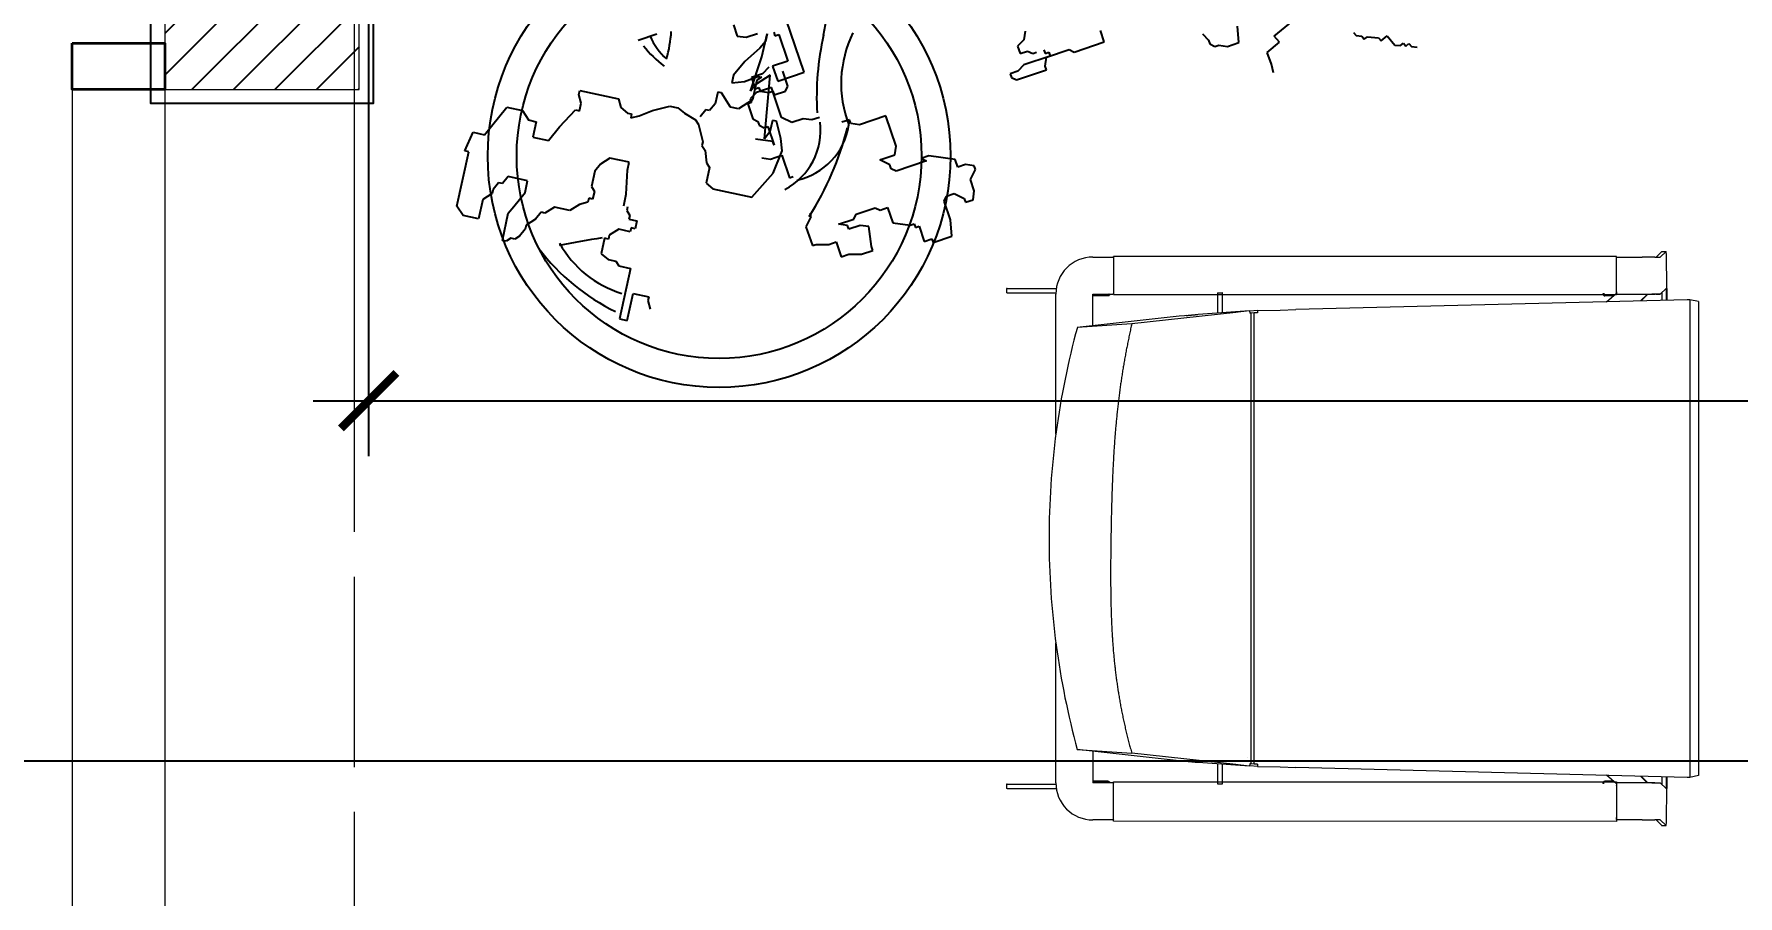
# Model space of a CAD drawing. Header units: millimetres. Extents: x -343543 to 400519, y -115663 to 104219.
# Drawn here: x -173079 to -171238, y 429 to 1360 of the extents above; entities that cross this region are included whole.
import ezdxf
from ezdxf.xclip import XClip

# ---------------------------------------------------------------- set-up
doc = ezdxf.new("R2010")
doc.units = ezdxf.units.MM
doc.header["$XCLIPFRAME"] = 0
doc.linetypes.add('XREF MAT BANG TUONG XAY$0$CENTER', pattern=[50.8, 31.75, -6.35, 6.35, -6.35])
doc.layers.get('0').update_dxf_attribs({"color": 231, "lineweight": 0})
doc.layers.get('DefPoints').update_dxf_attribs({"color": 191})
for name, color, linetype, lineweight in [('A-PATT', 252, 'Continuous', 9), ('A-SYMBOLS', 10, 'Continuous', 13), ('kata_dim', 231, 'Continuous', 0), ('XREF MAT BANG TUONG XAY$0$01.Xref _MB T1$0$A-DOOR', 8, 'Continuous', 9), ('XREF MAT BANG TUONG XAY$0$01.Xref _MB T1$0$A-TEXT', 8, 'Continuous', 25), ('XREF MAT BANG TUONG XAY$0$01.Xref _MB T1$0$A-WALL', 8, 'Continuous', 35), ('XREF MAT BANG TUONG XAY$0$A-GRID', 8, 'XREF MAT BANG TUONG XAY$0$CENTER', 15), ('XREF MAT BANG TUONG XAY$0$A-WALL-INT', 8, 'Continuous', 9)]:
    doc.layers.add(name, color=color, linetype=linetype, lineweight=lineweight)
for name, color, linetype in [('A-TEXT', 255, 'Continuous'), ('XREF MAT BANG NOI THAT$0$FF-Plants', 8, 'Continuous'), ('XREF MAT BANG TUONG XAY$0$A-FNSH', 8, 'Continuous'), ('XREF MAT BANG TUONG XAY$0$A-FURN', 8, 'Continuous'), ('XREF MAT BANG TUONG XAY$0$A-PATT', 8, 'Continuous')]:
    doc.layers.add(name, color=color, linetype=linetype)
doc.styles.add('SM-DIMTEXT', font='SME.shx', dxfattribs={"width": 0.7})
doc.styles.add('XREF MAT BANG NOI THAT$0$Standard', font='txt')
doc.dimstyles.new('SDIM-100', dxfattribs={"dimscale": 100, "dimtxt": 2, "dimasz": 0.6, "dimexe": 0.6, "dimexo": 0.2, "dimgap": 0.5, "dimtad": 1, "dimdec": 0, "dimzin": 12, "dimtxsty": 'SM-DIMTEXT', "dimblk": 'ARCHTICK', "dimblk1": 'ARCHTICK', "dimblk2": 'ARCHTICK', "dimcen": 0.12, "dimdle": 0.6, "dimclrd": 7, "dimclre": 8, "dimadec": 0, "dimazin": 3, "dimtfac": 2, "dimtix": 1, "dimtmove": 1, "dimatfit": 3, "dimfxl": 1, "dimtzin": 0, "dimarcsym": 1})

# ---------------------------------------------------------------- blocks, each defined once
blk = doc.blocks.new('XREF MAT BANG TUONG XAY$0$00.xref_IKIGAI_Truc')
at = {"layer": 'XREF MAT BANG TUONG XAY$0$A-GRID', "color": 8, "ltscale": 20}
blk.add_lwpolyline([(8600, -4179.1), (8600, 22924.4)], dxfattribs=at)
blk = doc.blocks.new('*U235')
at = {"layer": 'XREF MAT BANG TUONG XAY$0$A-PATT'}
h = blk.add_hatch(dxfattribs=at)
h.set_pattern_fill('ANSI31', color=8, scale=10)
h.set_pattern_definition([(45, (37146.79, -11293.564), (-22.45064, 22.45064), [])])
h.paths.add_polyline_path([(-38.7, 47.5), (1661.3, 47.5), (1661.3, -162.5), (-38.7, -162.5)])
at = {"layer": 'XREF MAT BANG TUONG XAY$0$A-WALL-INT', "color": 8}
blk.add_lwpolyline([(-38.7, 47.5), (1661.3, 47.5), (1661.3, -162.5), (-38.7, -162.5)], close=True, dxfattribs=at)
blk = doc.blocks.new('XREF MAT BANG TUONG XAY$0$01.Xref _MB T1$0$Phong tam')
at = {"layer": 'XREF MAT BANG TUONG XAY$0$A-FURN', "color": 8, "xscale": -1, "rotation": 270}
blk.add_blockref('*U235', (-47.5, -1661.3), dxfattribs=at)
blk = doc.blocks.new('XREF MAT BANG TUONG XAY$0$xref_IKIGAI_Cot')
at = {"layer": 'XREF MAT BANG TUONG XAY$0$A-GRID', "color": 8, "ltscale": 20}
blk.add_lwpolyline([(8600, -4179.1), (8600, 22924.4)], dxfattribs=at)
blk = doc.blocks.new('XREF MAT BANG NOI THAT$0$YLD.Studio-01-217')
at = {"color": 8}
for p, q in [((5.03, 94), (5.03, 94.07)), ((5.03, 94.07), (5.63, 94.07)), ((5.03, 94), (5.03, 87.31)), ((5.63, 94), (5.63, 94.07)), ((5.63, 94), (5.63, 87.36)), ((72.37, 94), (72.37, 94.07)), ((72.37, 94.07), (72.97, 94.07)), ((72.37, 94), (72.37, 87.36)), ((72.97, 94), (72.97, 94.07)), ((72.97, 94), (72.97, 87.31)), ((24.82, 87.37), (5.8, 87.37)), ((72.2, 87.37), (53.18, 87.37)), ((8.81, 70.6), (10.33, 84.45)), ((9.82, 77.04), (10.33, 84.45)), ((69.19, 70.6), (67.67, 84.45)), ((67.67, 84.45), (68.18, 77.04)), ((0.77, 82.34), (0.77, 79.62)), ((10.1, 82.34), (5.8, 82.34)), ((5.8, 82.34), (5.8, 79.62)), ((10.09, 82.32), (5.8, 82.32)), ((5.83, 82.32), (5.83, 80.21)), ((6.01, 80.36), (6.01, 82.32)), ((6.04, 80.36), (6.04, 82.32)), ((67.9, 82.34), (72.2, 82.34)), ((67.91, 82.32), (72.2, 82.32)), ((71.96, 80.36), (71.96, 82.32)), ((71.99, 80.36), (71.99, 82.32)), ((72.16, 80.21), (72.16, 82.32)), ((72.2, 79.62), (72.2, 82.34)), ((77.23, 79.62), (77.23, 82.34)), ((0.67, 11.15), (0.67, 79.55)), ((0.67, 79.55), (5.85, 79.55)), ((0.77, 79.6), (0.77, 79.62)), ((5.8, 79.6), (5.8, 79.62)), ((5.85, 79.55), (5.85, 11.15)), ((5.86, 80.17), (6, 80.08)), ((72, 80.08), (72.14, 80.17)), ((72.06, 79.53), (72.06, 11.15)), ((77.42, 79.53), (72.06, 79.53)), ((72.2, 79.6), (72.2, 79.62)), ((77.23, 79.6), (77.23, 79.62)), ((77.42, 11.15), (77.42, 79.53)), ((8.3, 62.92), (9.82, 77.04)), ((69.7, 62.92), (68.18, 77.04)), ((8.71, 69.67), (8.74, 69.89)), ((8.74, 69.89), (8.81, 70.6)), ((69.26, 69.89), (69.19, 70.6)), ((69.29, 69.67), (69.26, 69.89)), ((8.09, 61.03), (8.56, 68.04)), ((69.91, 61.03), (69.44, 68.04)), ((5.63, 65.39), (5.63, 64.78)), ((5.63, 65.39), (8.38, 65.39)), ((69.62, 65.39), (72.34, 65.39)), ((72.34, 65.39), (72.34, 64.78)), ((5.63, 64.7), (5.63, 64.78)), ((5.63, 64.78), (8.34, 64.78)), ((8.34, 64.7), (5.63, 64.7)), ((8.22, 62.23), (8.3, 62.92)), ((69.66, 64.78), (72.34, 64.78)), ((72.34, 64.7), (69.66, 64.7)), ((69.78, 62.23), (69.7, 62.92)), ((72.34, 64.78), (72.34, 64.7)), ((8.04, 59.96), (8.11, 61.02)), ((8.09, 61.03), (8.22, 62.23)), ((8.09, 61.03), (8.4, 61.01)), ((8.35, 59.96), (8.36, 60.42)), ((8.36, 60.42), (8.39, 60.86)), ((69.64, 60.42), (8.36, 60.42)), ((8.38, 60.86), (8.4, 61.01)), ((8.38, 60.86), (8.39, 61.01)), ((8.38, 60.86), (69.62, 60.86)), ((68.81, 61.31), (68.81, 61.31)), ((69.6, 61.01), (69.91, 61.03)), ((69.62, 60.86), (69.6, 61.01)), ((69.62, 60.86), (69.61, 61.01)), ((69.64, 60.42), (69.61, 60.86)), ((69.65, 59.96), (69.64, 60.42)), ((69.91, 61.03), (69.78, 62.23)), ((69.96, 59.96), (69.89, 61.02)), ((8.04, 59.96), (7.97, 56.88)), ((8.04, 59.96), (8.35, 59.96)), ((69.65, 59.96), (69.96, 59.96)), ((69.96, 59.96), (70.03, 56.88)), ((7.97, 56.88), (7.91, 54.75)), ((70.03, 56.88), (70.09, 54.75)), ((6.55, 1.54), (7.91, 54.75)), ((71.45, 1.54), (70.09, 54.75)), ((6.83, 12.52), (5.68, 11.15)), ((5.86, 12.93), (6, 13.02)), ((6.01, 11.55), (6.01, 12.74)), ((6.04, 11.57), (6.04, 12.74)), ((72.32, 11.15), (71.17, 12.52)), ((71.96, 11.57), (71.96, 12.74)), ((71.99, 11.55), (71.99, 12.74)), ((72, 13.02), (72.14, 12.93)), ((5.85, 11.15), (0.67, 11.15)), ((0.77, 11.1), (0.77, 7.66)), ((1.07, 11.15), (0.82, 11.15)), ((5.5, 11.15), (5.75, 11.15)), ((5.8, 11.1), (5.8, 7.66)), ((72.06, 11.15), (77.42, 11.15)), ((72.2, 7.66), (72.2, 11.1)), ((72.25, 11.15), (72.5, 11.15)), ((77.18, 11.15), (76.93, 11.15)), ((77.23, 7.66), (77.23, 11.1)), ((0.77, 5.95), (0.77, 7.66)), ((5.8, 6.97), (6.72, 7.9)), ((5.8, 6.89), (6.71, 7.81)), ((5.8, 7.66), (5.8, 5.97)), ((71.28, 7.9), (72.2, 6.97)), ((71.29, 7.81), (72.2, 6.89)), ((72.2, 5.97), (72.2, 7.66)), ((77.23, 7.66), (77.23, 5.95)), ((0.77, 5.79), (0, 5.02)), ((0.79, 5.21), (0, 4.42)), ((0, 5.02), (0, 4.42)), ((0.78, 5.22), (0.79, 5.21)), ((0.79, 5.21), (0.79, 5.21)), ((5.82, 5.21), (5.03, 4.42)), ((5.63, 5.02), (6.64, 5.02)), ((5.63, 5.02), (5.63, 5.02)), ((5.63, 5.02), (5.63, 5.02)), ((5.82, 5.82), (5.82, 5.81)), ((5.82, 5.81), (5.82, 5.81)), ((5.82, 5.81), (5.82, 5.21)), ((5.82, 5.22), (5.82, 5.21)), ((5.82, 5.21), (5.82, 5.21)), ((71.36, 5.02), (72.37, 5.02)), ((72.18, 5.81), (72.18, 5.82)), ((72.18, 5.81), (72.18, 5.21)), ((72.18, 5.21), (72.18, 5.22)), ((72.97, 4.42), (72.18, 5.21)), ((72.18, 5.21), (72.18, 5.21)), ((72.37, 5.02), (72.37, 5.02)), ((72.37, 5.02), (72.37, 5.02)), ((77.21, 5.21), (77.22, 5.22)), ((77.21, 5.21), (77.21, 5.21)), ((78, 4.42), (77.21, 5.21)), ((78, 5.02), (77.23, 5.79)), ((78, 5.02), (78, 4.42)), ((5.03, 4.42), (6.63, 4.42)), ((5.03, 4.33), (6.63, 4.33)), ((71.37, 4.42), (72.97, 4.42)), ((71.37, 4.33), (72.97, 4.33)), ((6.55, 1.21), (6.55, 1.54)), ((6.55, 1.21), (71.45, 1.21)), ((6.81, 0), (6.55, 1.21)), ((71.19, 0), (71.45, 1.21)), ((71.45, 1.21), (71.45, 1.54)), ((6.81, 0), (39, 0)), ((39, 0), (71.19, 0))]:
    blk.add_line(p, q, dxfattribs=at)
at = {"color": 8, "extrusion": (0, 0, -1)}
for centre, major_axis, ratio, start_param, end_param in [((39.01, -4.38), (-100.64, 0.06), 0.920781, 1.281255, 1.570164), ((38.99, -4.38), (-100.64, -0.06), 0.920781, 1.571429, 1.860338), ((5.8, 82.34), (5.03, 0), 0.999389, 3.141593, 4.712389), ((72.2, 82.34), (5.03, 0), 0.999389, 4.712388, 6.283185), ((72.3, 79.62), (-0.101, 0), 0.999389, 4.712389, 6.283185), ((72.3, 79.6), (-0.101, 0), 0.999389, 4.712389, 6.283185), ((77.13, 79.62), (0.101, 0), 0.999389, 0, 1.570796), ((77.13, 79.6), (0.101, 0), 0.999389, 6.283185, 7.853981), ((0.82, 11.1), (0.0503, 0), 0.999389, 3.141593, 4.71239), ((1.07, 11.2), (-0.0503, 0), 0.999389, 3.141593, 4.71239), ((5.75, 11.1), (-0.0503, 0), 0.999389, 1.570796, 3.141593), ((72.25, 11.1), (-0.0503, 0), 0.999389, 6.283185, 7.853982), ((72.5, 11.2), (0.0503, 0), 0.999389, 6.283185, 7.853982), ((76.93, 11.2), (-0.0503, 0), 0.999389, 4.712388, 6.283185), ((77.18, 11.1), (0.0503, 0), 0.999389, 4.712388, 6.283185), ((5.03, 5.02), (-5.03, 0), 0.017507, 6.283185, 6.300611), ((72.97, 5.02), (-5.03, 0), 0.017507, 3.124268, 3.141593), ((5.03, 4.42), (-5.03, 0), 0.017507, 4.712412, 6.283185), ((5.03, 4.42), (-5.03, 0), 0.017507, 0, 0.017426), ((72.97, 4.42), (-5.03, 0), 0.017507, 3.141593, 4.712464), ((72.97, 4.42), (-5.03, 0), 0.017507, 3.124268, 3.141593)]:
    blk.add_ellipse(centre, major_axis=major_axis, ratio=ratio, start_param=start_param, end_param=end_param, dxfattribs=at)
at = {"color": 8}
for points, degree, knots in [([(6.01, 80.36), (6.01, 80.35), (6.01, 80.35), (6.01, 80.33), (6.01, 80.33), (6.01, 80.32), (6.01, 80.31), (6.01, 80.3), (6.01, 80.29), (6.01, 80.28), (6.01, 80.27), (6.01, 80.26), (6.01, 80.25), (6.01, 80.25), (6.01, 80.24), (6.01, 80.23), (6.01, 80.22), (6.01, 80.21), (6.01, 80.2), (6.01, 80.2), (6, 80.19), (6, 80.18), (6, 80.17), (6, 80.17), (6, 80.16), (5.99, 80.15), (5.99, 80.14), (5.99, 80.14), (5.98, 80.13), (5.98, 80.12), (5.97, 80.12), (5.97, 80.11), (5.96, 80.11), (5.96, 80.11), (5.95, 80.1), (5.95, 80.1), (5.94, 80.09), (5.93, 80.09), (5.92, 80.09), (5.91, 80.08), (5.9, 80.08), (5.9, 80.08), (5.89, 80.08), (5.88, 80.08), (5.88, 80.07), (5.87, 80.07), (5.87, 80.07), (5.86, 80.07), (5.85, 80.07), (5.85, 80.07), (5.84, 80.07), (5.83, 80.07), (5.83, 80.07), (5.82, 80.07), (5.82, 80.07), (5.81, 80.07), (5.8, 80.07), (5.8, 80.07)], 3, [0, 0, 0, 0, 0.11689, 0.233409, 0.312095, 0.409065, 0.503979, 0.596879, 0.687638, 0.77928, 0.868407, 0.955167, 1.038789, 1.114733, 1.189461, 1.282462, 1.370109, 1.451685, 1.531663, 1.611071, 1.68835, 1.759104, 1.833062, 1.910679, 1.990103, 2.069024, 2.147732, 2.225739, 2.303335, 2.381652, 2.459562, 2.540136, 2.601921, 2.641909, 2.719639, 2.792453, 2.866123, 2.944924, 3.043467, 3.141545, 3.240707, 3.32258, 3.387247, 3.44975, 3.512124, 3.573035, 3.6337, 3.695192, 3.757868, 3.8333, 3.898562, 3.946845, 3.99622, 4.04655, 4.109222, 4.193586, 4.277069, 4.277069, 4.277069, 4.277069]), ([(5.86, 80.22), (5.86, 80.22), (5.85, 80.22), (5.83, 80.22), (5.82, 80.22), (5.8, 80.22), (5.8, 80.22), (5.8, 80.22), (5.8, 80.22)], 5, [0, 0, 0, 0, 0, 0, 2.145056, 2.145056, 2.145056, 2.153698, 2.153698, 2.153698, 2.153698, 2.153698, 2.153698]), ([(5.86, 80.17), (5.86, 80.17), (5.85, 80.17), (5.85, 80.17), (5.84, 80.17), (5.83, 80.18), (5.82, 80.18), (5.81, 80.18), (5.8, 80.18)], 5, [0, 0, 0, 0, 0, 0, 0.547197, 0.547197, 0.547197, 1.448788, 1.448788, 1.448788, 1.448788, 1.448788, 1.448788]), ([(5.87, 80.08), (5.87, 80.08), (5.87, 80.08), (5.87, 80.08), (5.86, 80.08), (5.86, 80.08), (5.85, 80.08), (5.84, 80.07), (5.83, 80.07), (5.82, 80.07), (5.81, 80.07), (5.8, 80.07)], 5, [0, 0, 0, 0, 0, 0, 0.508417, 0.508417, 0.508417, 1.033284, 1.033284, 1.033284, 1.706158, 1.706158, 1.706158, 1.706158, 1.706158, 1.706158]), ([(5.87, 80.08), (5.86, 80.1), (5.85, 80.11), (5.84, 80.13), (5.83, 80.14), (5.81, 80.16), (5.81, 80.16), (5.81, 80.17), (5.81, 80.17), (5.81, 80.17), (5.81, 80.17), (5.81, 80.17)], 5, [11.334544, 11.334544, 11.334544, 11.334544, 11.334544, 11.334544, 26.991063, 26.991063, 26.991063, 28.593175, 28.593175, 28.593175, 29.023719, 29.023719, 29.023719, 29.023719, 29.023719, 29.023719]), ([(6, 80.21), (5.97, 80.21), (5.95, 80.21), (5.92, 80.21), (5.9, 80.22), (5.87, 80.22), (5.87, 80.22), (5.86, 80.22), (5.86, 80.22), (5.86, 80.22), (5.86, 80.22), (5.86, 80.22)], 5, [11.334544, 11.334544, 11.334544, 11.334544, 11.334544, 11.334544, 26.991063, 26.991063, 26.991063, 28.593175, 28.593175, 28.593175, 29.023719, 29.023719, 29.023719, 29.023719, 29.023719, 29.023719]), ([(6.01, 80.36), (6.01, 80.35), (6.01, 80.34), (6.01, 80.33), (6.01, 80.31), (6.01, 80.29), (6.01, 80.28), (6.01, 80.26), (6.01, 80.24), (6.01, 80.24), (6, 80.22), (6, 80.21), (6, 80.21), (6, 80.21), (6, 80.21)], 5, [0, 0, 0, 0, 0, 0, 0.542954, 0.542954, 0.542954, 1.408857, 1.408857, 1.408857, 1.987463, 1.987463, 1.987463, 2.792709, 2.792709, 2.792709, 2.792709, 2.792709, 2.792709]), ([(9.82, 77.04), (12.65, 77.69), (15.49, 78.23), (18.33, 78.67), (24.32, 79.36), (30.34, 79.69), (33.5, 79.78), (39.48, 79.92), (45.46, 79.94), (48.26, 79.92), (53.97, 79.7), (59.63, 79), (62.49, 78.5), (65.34, 77.85), (68.18, 77.04)], 5, [0, 0, 0, 0, 0, 0, 143.030883, 143.030883, 143.030883, 300.119513, 300.119513, 300.119513, 439.47879, 439.47879, 439.47879, 584.087653, 584.087653, 584.087653, 584.087653, 584.087653, 584.087653]), ([(72, 80.21), (72, 80.21), (72, 80.21), (72, 80.21), (72, 80.22), (72, 80.22), (72, 80.23), (71.99, 80.24), (71.99, 80.26), (71.99, 80.27), (71.99, 80.29), (71.99, 80.31), (71.99, 80.32), (71.99, 80.33), (71.99, 80.35), (71.99, 80.35), (71.99, 80.35), (71.99, 80.36)], 5, [0, 0, 0, 0, 0, 0, 0.536911, 0.536911, 0.536911, 1.088754, 1.088754, 1.088754, 1.960241, 1.960241, 1.960241, 2.533438, 2.533438, 2.533438, 2.792479, 2.792479, 2.792479, 2.792479, 2.792479, 2.792479]), ([(71.99, 80.36), (71.99, 80.35), (71.99, 80.35), (71.99, 80.33), (71.99, 80.32), (71.99, 80.32), (71.99, 80.31), (71.99, 80.3), (71.99, 80.29), (71.99, 80.28), (71.99, 80.27), (71.99, 80.26), (71.99, 80.25), (71.99, 80.24), (71.99, 80.24), (71.99, 80.23), (71.99, 80.22), (71.99, 80.21), (71.99, 80.2), (71.99, 80.2), (72, 80.19), (72, 80.18), (72, 80.18), (72, 80.17), (72, 80.16), (72, 80.16), (72.01, 80.15), (72.01, 80.14), (72.01, 80.14), (72.02, 80.13), (72.02, 80.13), (72.03, 80.12), (72.03, 80.12), (72.04, 80.11), (72.04, 80.11), (72.05, 80.1), (72.05, 80.1), (72.06, 80.09), (72.07, 80.09), (72.08, 80.08), (72.09, 80.08), (72.09, 80.08), (72.1, 80.08), (72.1, 80.08), (72.11, 80.08), (72.12, 80.08), (72.12, 80.07), (72.13, 80.07), (72.13, 80.07), (72.14, 80.07), (72.15, 80.07), (72.15, 80.07), (72.16, 80.07), (72.17, 80.07), (72.17, 80.07), (72.18, 80.07), (72.19, 80.07), (72.2, 80.07), (72.2, 80.07)], 3, [0, 0, 0, 0, 0.118575, 0.236568, 0.312938, 0.410491, 0.505804, 0.599127, 0.690371, 0.782411, 0.871975, 0.959156, 1.043994, 1.126599, 1.207363, 1.293546, 1.376205, 1.455832, 1.533951, 1.613121, 1.677681, 1.712548, 1.78403, 1.853619, 1.92614, 2.000996, 2.081456, 2.16069, 2.240225, 2.311815, 2.374583, 2.43713, 2.499591, 2.562227, 2.630148, 2.713105, 2.794534, 2.877109, 2.961639, 3.049065, 3.138304, 3.233148, 3.287982, 3.334241, 3.397902, 3.456961, 3.515158, 3.574289, 3.636452, 3.69898, 3.765217, 3.816921, 3.865538, 3.939618, 4.040082, 4.123824, 4.206307, 4.291108, 4.291108, 4.291108, 4.291108]), ([(72, 80.21), (72.03, 80.21), (72.05, 80.21), (72.08, 80.21), (72.1, 80.22), (72.13, 80.22), (72.13, 80.22), (72.14, 80.22), (72.14, 80.22), (72.14, 80.22), (72.14, 80.22), (72.14, 80.22)], 5, [11.334544, 11.334544, 11.334544, 11.334544, 11.334544, 11.334544, 26.991063, 26.991063, 26.991063, 28.593175, 28.593175, 28.593175, 29.023719, 29.023719, 29.023719, 29.023719, 29.023719, 29.023719]), ([(72.13, 80.08), (72.14, 80.1), (72.15, 80.11), (72.16, 80.13), (72.17, 80.14), (72.19, 80.16), (72.19, 80.16), (72.19, 80.17), (72.19, 80.17), (72.19, 80.17), (72.19, 80.17), (72.19, 80.17)], 5, [11.334544, 11.334544, 11.334544, 11.334544, 11.334544, 11.334544, 26.991063, 26.991063, 26.991063, 28.593175, 28.593175, 28.593175, 29.023719, 29.023719, 29.023719, 29.023719, 29.023719, 29.023719]), ([(72.2, 80.07), (72.19, 80.07), (72.19, 80.07), (72.18, 80.07), (72.17, 80.07), (72.16, 80.07), (72.16, 80.07), (72.14, 80.08), (72.13, 80.08), (72.13, 80.08), (72.13, 80.08), (72.13, 80.08)], 5, [0.924605, 0.924605, 0.924605, 0.924605, 0.924605, 0.924605, 1.331693, 1.331693, 1.331693, 1.881457, 1.881457, 1.881457, 2.645784, 2.645784, 2.645784, 2.645784, 2.645784, 2.645784]), ([(72.14, 80.22), (72.14, 80.22), (72.15, 80.22), (72.17, 80.22), (72.18, 80.22), (72.2, 80.22), (72.2, 80.22), (72.2, 80.22), (72.2, 80.22)], 5, [0, 0, 0, 0, 0, 0, 2.169157, 2.169157, 2.169157, 2.177999, 2.177999, 2.177999, 2.177999, 2.177999, 2.177999]), ([(72.14, 80.17), (72.14, 80.17), (72.15, 80.17), (72.15, 80.17), (72.16, 80.17), (72.17, 80.18), (72.18, 80.18), (72.19, 80.18), (72.2, 80.18)], 5, [0, 0, 0, 0, 0, 0, 0.553924, 0.553924, 0.553924, 1.466485, 1.466485, 1.466485, 1.466485, 1.466485, 1.466485]), ([(8.71, 69.67), (8.69, 69.52), (8.68, 69.32), (8.65, 69.1), (8.62, 68.76), (8.59, 68.39), (8.58, 68.28), (8.57, 68.16), (8.56, 68.04)], 5, [0, 0, 0, 0, 0, 0, 28.611401, 28.611401, 28.611401, 41.574373, 41.574373, 41.574373, 41.574373, 41.574373, 41.574373]), ([(69.44, 68.04), (69.42, 68.31), (69.39, 68.58), (69.37, 68.83), (69.34, 69.17), (69.31, 69.46), (69.3, 69.53), (69.3, 69.6), (69.29, 69.67)], 5, [0, 0, 0, 0, 0, 0, 29.660482, 29.660482, 29.660482, 41.636356, 41.636356, 41.636356, 41.636356, 41.636356, 41.636356]), ([(5.66, 12.92), (5.66, 12.92), (5.66, 12.92), (5.67, 12.92), (5.67, 12.92), (5.68, 12.92), (5.69, 12.92), (5.7, 12.92), (5.71, 12.92), (5.72, 12.92), (5.74, 12.92), (5.76, 12.92), (5.76, 12.92), (5.78, 12.92), (5.79, 12.92), (5.79, 12.92), (5.8, 12.93), (5.81, 12.93), (5.81, 12.93), (5.81, 12.93), (5.81, 12.93)], 5, [101.54699, 101.54699, 101.54699, 101.54699, 101.54699, 101.54699, 101.760588, 101.760588, 101.760588, 102.278567, 102.278567, 102.278567, 103.285538, 103.285538, 103.285538, 104.289953, 104.289953, 104.289953, 105.265877, 105.265877, 105.265877, 106.192097, 106.192097, 106.192097, 106.192097, 106.192097, 106.192097]), ([(5.66, 12.89), (5.69, 12.88), (5.71, 12.88), (5.74, 12.88), (5.79, 12.88), (5.83, 12.88), (5.84, 12.88), (5.85, 12.88), (5.86, 12.88)], 5, [0, 0, 0, 0, 0, 0, 2.619534, 2.619534, 2.619534, 5.038609, 5.038609, 5.038609, 5.038609, 5.038609, 5.038609]), ([(5.73, 13.03), (5.74, 13.03), (5.75, 13.03), (5.76, 13.03), (5.78, 13.03), (5.79, 13.03), (5.81, 13.03), (5.82, 13.03), (5.84, 13.02), (5.84, 13.02), (5.86, 13.02), (5.87, 13.02), (5.87, 13.02), (5.87, 13.02), (5.87, 13.02)], 5, [0, 0, 0, 0, 0, 0, 0.513089, 0.513089, 0.513089, 1.331697, 1.331697, 1.331697, 1.881463, 1.881463, 1.881463, 2.645793, 2.645793, 2.645793, 2.645793, 2.645793, 2.645793]), ([(5.81, 12.93), (5.81, 12.93), (5.81, 12.93), (5.81, 12.93), (5.81, 12.94), (5.82, 12.94), (5.82, 12.94), (5.83, 12.96), (5.84, 12.98), (5.85, 12.99), (5.86, 13), (5.87, 13.02)], 5, [24.815892, 24.815892, 24.815892, 24.815892, 24.815892, 24.815892, 25.657633, 25.657633, 25.657633, 28.556469, 28.556469, 28.556469, 42.485305, 42.485305, 42.485305, 42.485305, 42.485305, 42.485305]), ([(5.86, 12.88), (5.86, 12.88), (5.86, 12.88), (5.86, 12.88), (5.87, 12.88), (5.87, 12.88), (5.88, 12.88), (5.9, 12.88), (5.93, 12.89), (5.95, 12.89), (5.98, 12.89), (6, 12.89)], 5, [24.815892, 24.815892, 24.815892, 24.815892, 24.815892, 24.815892, 25.657633, 25.657633, 25.657633, 28.556469, 28.556469, 28.556469, 42.485305, 42.485305, 42.485305, 42.485305, 42.485305, 42.485305]), ([(6, 12.89), (6, 12.89), (6, 12.89), (6, 12.89), (6, 12.88), (6, 12.87), (6, 12.87), (6.01, 12.85), (6.01, 12.84), (6.01, 12.83), (6.01, 12.81), (6.01, 12.78), (6.01, 12.78), (6.01, 12.76), (6.01, 12.75), (6.01, 12.75), (6.01, 12.75), (6.01, 12.74)], 5, [0, 0, 0, 0, 0, 0, 0.536913, 0.536913, 0.536913, 1.088758, 1.088758, 1.088758, 1.960247, 1.960247, 1.960247, 2.533446, 2.533446, 2.533446, 2.792488, 2.792488, 2.792488, 2.792488, 2.792488, 2.792488]), ([(71.99, 12.74), (71.99, 12.75), (71.99, 12.76), (71.99, 12.76), (71.99, 12.79), (71.99, 12.81), (71.99, 12.82), (71.99, 12.84), (71.99, 12.85), (71.99, 12.86), (72, 12.87), (72, 12.88), (72, 12.89), (72, 12.89), (72, 12.89)], 5, [0, 0, 0, 0, 0, 0, 0.542956, 0.542956, 0.542956, 1.408861, 1.408861, 1.408861, 1.987468, 1.987468, 1.987468, 2.792718, 2.792718, 2.792718, 2.792718, 2.792718, 2.792718]), ([(72.14, 12.88), (72.14, 12.88), (72.14, 12.88), (72.14, 12.88), (72.13, 12.88), (72.13, 12.88), (72.12, 12.88), (72.09, 12.88), (72.07, 12.89), (72.05, 12.89), (72.02, 12.89), (72, 12.89)], 5, [24.815892, 24.815892, 24.815892, 24.815892, 24.815892, 24.815892, 25.657633, 25.657633, 25.657633, 28.556469, 28.556469, 28.556469, 42.485305, 42.485305, 42.485305, 42.485305, 42.485305, 42.485305]), ([(72.13, 13.02), (72.13, 13.02), (72.13, 13.02), (72.13, 13.02), (72.14, 13.02), (72.14, 13.02), (72.15, 13.02), (72.16, 13.02), (72.18, 13.03), (72.19, 13.03), (72.21, 13.03), (72.22, 13.03), (72.23, 13.03), (72.24, 13.03), (72.25, 13.03), (72.26, 13.03), (72.26, 13.03), (72.27, 13.03)], 5, [0, 0, 0, 0, 0, 0, 0.508419, 0.508419, 0.508419, 1.033287, 1.033287, 1.033287, 1.860457, 1.860457, 1.860457, 2.401806, 2.401806, 2.401806, 2.645745, 2.645745, 2.645745, 2.645745, 2.645745, 2.645745]), ([(72.19, 12.93), (72.19, 12.93), (72.19, 12.93), (72.19, 12.93), (72.19, 12.94), (72.18, 12.94), (72.18, 12.94), (72.17, 12.96), (72.16, 12.98), (72.15, 12.99), (72.14, 13), (72.13, 13.02)], 5, [24.815892, 24.815892, 24.815892, 24.815892, 24.815892, 24.815892, 25.657633, 25.657633, 25.657633, 28.556469, 28.556469, 28.556469, 42.485305, 42.485305, 42.485305, 42.485305, 42.485305, 42.485305]), ([(72.34, 12.89), (72.31, 12.88), (72.29, 12.88), (72.26, 12.88), (72.21, 12.88), (72.17, 12.88), (72.15, 12.88), (72.15, 12.88), (72.14, 12.88)], 5, [0, 0, 0, 0, 0, 0, 2.619409, 2.619409, 2.619409, 5.038475, 5.038475, 5.038475, 5.038475, 5.038475, 5.038475]), ([(72.34, 12.92), (72.34, 12.92), (72.34, 12.92), (72.33, 12.92), (72.33, 12.92), (72.32, 12.92), (72.31, 12.92), (72.3, 12.92), (72.29, 12.92), (72.28, 12.92), (72.26, 12.92), (72.24, 12.92), (72.24, 12.92), (72.22, 12.92), (72.21, 12.92), (72.21, 12.92), (72.2, 12.93), (72.19, 12.93), (72.19, 12.93), (72.19, 12.93), (72.19, 12.93)], 5, [101.546984, 101.546984, 101.546984, 101.546984, 101.546984, 101.546984, 101.760582, 101.760582, 101.760582, 102.278562, 102.278562, 102.278562, 103.285535, 103.285535, 103.285535, 104.289953, 104.289953, 104.289953, 105.265881, 105.265881, 105.265881, 106.192099, 106.192099, 106.192099, 106.192099, 106.192099, 106.192099]), ([(0.77, 5.95), (0.77, 5.8), (0.77, 5.66), (0.78, 5.53), (0.78, 5.36), (0.78, 5.26), (0.78, 5.23), (0.78, 5.22), (0.78, 5.22)], 5, [0, 0, 0, 0, 0, 0, 11.747537, 11.747537, 11.747537, 18.277887, 18.277887, 18.277887, 18.277887, 18.277887, 18.277887]), ([(5.82, 5.82), (5.81, 5.82), (5.81, 5.84), (5.81, 5.89), (5.81, 5.99), (5.8, 6.14), (5.8, 6.21), (5.8, 6.3), (5.8, 6.38)], 5, [0, 0, 0, 0, 0, 0, 9.615959, 9.615959, 9.615959, 17.747792, 17.747792, 17.747792, 17.747792, 17.747792, 17.747792]), ([(5.82, 5.22), (5.81, 5.22), (5.81, 5.23), (5.81, 5.26), (5.81, 5.37), (5.81, 5.54), (5.8, 5.67), (5.8, 5.81), (5.8, 5.96), (5.8, 5.97), (5.8, 5.97), (5.8, 5.97)], 5, [0, 0, 0, 0, 0, 0, 6.776554, 6.776554, 6.776554, 18.337778, 18.337778, 18.337778, 18.570187, 18.570187, 18.570187, 18.570187, 18.570187, 18.570187]), ([(72.2, 6.38), (72.2, 6.25), (72.2, 6.12), (72.19, 6.01), (72.19, 5.9), (72.19, 5.84), (72.19, 5.83), (72.19, 5.82), (72.18, 5.82)], 5, [0, 0, 0, 0, 0, 0, 12.839967, 12.839967, 12.839967, 17.733328, 17.733328, 17.733328, 17.733328, 17.733328, 17.733328]), ([(72.2, 5.97), (72.2, 5.82), (72.2, 5.67), (72.19, 5.54), (72.19, 5.37), (72.19, 5.26), (72.19, 5.23), (72.19, 5.22), (72.18, 5.22)], 5, [0, 0, 0, 0, 0, 0, 11.946445, 11.946445, 11.946445, 18.56747, 18.56747, 18.56747, 18.56747, 18.56747, 18.56747]), ([(77.22, 5.22), (77.22, 5.22), (77.22, 5.23), (77.22, 5.26), (77.22, 5.36), (77.23, 5.53), (77.23, 5.66), (77.23, 5.8), (77.23, 5.94), (77.23, 5.95), (77.23, 5.95), (77.23, 5.95)], 5, [0, 0, 0, 0, 0, 0, 6.682096, 6.682096, 6.682096, 18.055785, 18.055785, 18.055785, 18.280688, 18.280688, 18.280688, 18.280688, 18.280688, 18.280688])]:
    blk.add_open_spline(points, degree=degree, knots=knots, dxfattribs=at)
blk = doc.blocks.new('XREF MAT BANG NOI THAT$0$YLD.Studio-03-245')
at = {"layer": 'XREF MAT BANG NOI THAT$0$FF-Plants', "color": 8}
for p, q in [((-68, 259.9), (-64.4, 276.7)), ((-64.4, 276.7), (-54.2, 283.2)), ((-54.2, 283.2), (4.6, 270.5)), ((-47, 255.4), (-68, 259.9)), ((4.6, 270.5), (5.5, 274.6)), ((5.5, 274.6), (25.6, 265.9)), ((25.6, 265.9), (22.8, 253.3)), ((-40.5, 245.1), (-47, 255.4)), ((-36.3, 244.2), (-40.5, 245.1)), ((-28.8, 238.2), (-36.3, 244.2)), ((22.8, 253.3), (52.7, 229.2)), ((-92.1, 230), (-91.2, 234.2)), ((-88.8, 224.9), (-92.1, 230)), ((-91.2, 234.2), (-61.8, 227.8)), ((-89.8, 220.6), (-88.8, 224.9)), ((-61.8, 227.8), (-54.4, 221.8)), ((-54.4, 221.8), (-39.4, 209.7)), ((-29.7, 234), (-28.8, 238.2)), ((-22.2, 228), (-29.7, 234)), ((-26.8, 206.9), (-22.2, 228)), ((52.7, 229.2), (49.1, 212.5)), ((-86.5, 215.5), (-89.8, 220.6)), ((-79, 209.5), (-86.5, 215.5)), ((-74.8, 208.6), (-79, 209.5)), ((-68.3, 198.4), (-74.8, 208.6)), ((-39.4, 209.7), (-26.8, 206.9)), ((38.9, 205.9), (37, 197.5)), ((49.1, 212.5), (38.9, 205.9)), ((-60.8, 192.4), (-68.3, 198.4)), ((-61.7, 188.2), (-60.8, 192.4)), ((-55.1, 178), (-61.7, 188.2)), ((20.2, 201.2), (16.6, 184.3)), ((16.6, 184.3), (31.5, 172.3)), ((37, 197.5), (20.2, 201.2)), ((-58.8, 161.2), (-55.1, 178)), ((31.5, 172.3), (49.8, 155.1)), ((-52.2, 151), (-58.8, 161.2)), ((-49.8, 141.7), (-52.2, 151)), ((49.8, 155.1), (48.8, 150.9)), ((48.8, 150.9), (57.2, 149.1)), ((57.2, 149.1), (66.5, 151.4)), ((70.7, 150.5), (61.6, 108.6)), ((66.5, 151.4), (70.7, 150.5)), ((-45.6, 140.8), (-49.8, 141.7)), ((-46.6, 136.6), (-45.6, 140.8)), ((-38.2, 134.7), (-46.6, 136.6)), ((-33.1, 138), (-38.2, 134.7)), ((-16.3, 134.4), (-33.1, 138)), ((-8.8, 128.3), (-16.3, 134.4)), ((-113.5, 111.6), (-118.6, 108.3)), ((-111.7, 120), (-113.5, 111.6)), ((-105.7, 127.5), (-111.7, 120)), ((-88.9, 123.8), (-105.7, 127.5)), ((-89.8, 119.6), (-88.9, 123.8)), ((-85.6, 118.7), (-89.8, 119.6)), ((-79, 108.5), (-85.6, 118.7)), ((-2.2, 118.1), (-8.8, 128.3)), ((-6.8, 97.2), (-2.2, 118.1)), ((-175.9, 107.7), (-177.8, 99.2)), ((-177.8, 99.2), (-148.4, 92.8)), ((-121.4, 95.8), (-175.9, 107.7)), ((-148.4, 92.8), (-152, 76)), ((-118.6, 108.3), (-121.4, 95.8)), ((-81.8, 95.9), (-79, 108.5)), ((-77.6, 95), (-81.8, 95.9)), ((-78.5, 90.8), (-77.6, 95)), ((-68.3, 97.4), (-70.1, 89)), ((-64.1, 96.5), (-68.3, 97.4)), ((-59, 99.7), (-64.1, 96.5)), ((-54.8, 98.8), (-59, 99.7)), ((-53.9, 103), (-41.3, 100.3)), ((-41.3, 100.3), (-15.2, 99)), ((-15.2, 99), (-6.8, 97.2)), ((45.4, 94.6), (41.2, 95.5)), ((41.2, 95.5), (43.5, 86.2)), ((46.3, 98.8), (45.4, 94.6)), ((52.3, 106.2), (46.3, 98.8)), ((61.6, 108.6), (52.3, 106.2)), ((-156.2, 76.9), (-165.5, 74.5)), ((-152, 76), (-156.2, 76.9)), ((-70.1, 89), (-78.5, 90.8)), ((43.5, 86.2), (49.2, 71.8)), ((125.1, 87.5), (131.9, 67.2)), ((49.2, 71.8), (53.9, 53.2)), ((46.1, 37.2), (39.1, 25.6)), ((52.1, 44.7), (46.1, 37.2)), ((53.9, 53.2), (52.1, 44.7)), ((11.2, 18.5), (6.1, 15.2)), ((15.4, 17.6), (11.2, 18.5)), ((34, 22.3), (15.4, 17.6)), ((39.1, 25.6), (34, 22.3)), ((49.9, 14.4), (42.4, 20.5)), ((-35.3, 6.7), (-44.4, -35.3)), ((-29.3, 14.1), (-35.3, 6.7)), ((-12.5, 10.5), (-29.3, 14.1)), ((-7.4, 13.7), (-12.5, 10.5)), ((6.1, 15.2), (-7.4, 13.7)), ((49, 10.2), (49.9, 14.4)), ((56.4, 4.2), (49, 10.2)), ((69, 1.5), (56.4, 4.2)), ((68.1, -2.7), (69, 1.5)), ((51, -20.9), (52.8, -12.5)), ((52.8, -12.5), (68.1, -2.7)), ((87.3, -15.7), (78.9, -13.8)), ((78.9, -13.8), (80.3, -27.3)), ((102.2, -27.7), (87.3, -15.7)), ((141.8, -15.6), (129.6, -19.7)), ((-44.4, -35.3), (-18.7, -58.4)), ((40, -36.4), (37.3, -41.8)), ((56.3, -30.9), (40, -36.4)), ((60.8, -36.2), (51, -20.9)), ((57.7, -35), (56.3, -30.9)), ((61.7, -33.6), (57.7, -35)), ((81.8, -40.8), (60.8, -36.2)), ((68.6, -40.4), (61.7, -33.6)), ((77.6, -39.9), (70.1, -33.9)), ((70.1, -33.9), (107, -46.3)), ((84.8, -34.9), (72.6, -39)), ((80.3, -27.3), (86, -41.7)), ((88.9, -47.1), (84.8, -34.9)), ((116.3, -43.9), (102.2, -27.7)), ((129.6, -19.7), (128.3, -29.2)), ((128.3, -29.2), (132.4, -41.4)), ((-2, -46.1), (-3.3, -55.6)), ((32, -52.7), (11.6, -59.6)), ((15.7, -58.2), (18.3, -39.2)), ((26, -55), (18.5, -49)), ((18.5, -49), (87.4, -55.2)), ((38.5, -57.7), (26, -55)), ((33.3, -43.2), (30.6, -48.7)), ((30.6, -48.7), (32, -52.7)), ((37.3, -41.8), (33.3, -43.2)), ((74.1, -56.6), (68.6, -40.4)), ((69.9, -44.4), (68.6, -53.9)), ((68.6, -53.9), (70, -58)), ((74, -43), (69.9, -44.4)), ((72.6, -39), (74, -43)), ((87.4, -55.2), (77.6, -39.9)), ((85.1, -45.9), (81.8, -40.8)), ((86, -41.7), (85.1, -45.9)), ((95.8, -53.8), (88.9, -47.1)), ((107, -46.3), (132.1, -51.8)), ((123.7, -50), (116.3, -43.9)), ((132.1, -51.8), (123.7, -50)), ((0.8, -67.8), (-23.7, -76.1)), ((-18.7, -58.4), (5.5, -68.1)), ((-3.3, -55.6), (0.8, -67.8)), ((5.5, -68.1), (19, -66.7)), ((11.6, -59.6), (15.7, -58.2)), ((19, -66.7), (37.6, -61.9)), ((36.2, -78.5), (41.5, -67.6)), ((37.6, -61.9), (38.5, -57.7)), ((41.5, -67.6), (74.1, -56.6)), ((70, -58), (65.9, -59.4)), ((65.9, -59.4), (70.1, -71.6)), ((70.1, -71.6), (75.5, -74.3)), ((75.5, -74.3), (91.8, -68.8)), ((97.1, -57.9), (80.9, -63.4)), ((80.9, -63.4), (90.5, -91.9)), ((90.5, -91.9), (147.5, -72.6)), ((102.6, -74.2), (97.1, -57.9)), ((131.2, -64.5), (102.6, -74.2)), ((133.9, -59.1), (129.8, -60.4)), ((129.8, -60.4), (131.2, -64.5)), ((-23.7, -76.1), (-22.3, -80.1)), ((40.3, -90.7), (36.2, -78.5)), ((39, -100.2), (40.3, -90.7)), ((-76.5, -93.9), (-96.8, -100.8)), ((-96.8, -100.8), (-95.4, -104.9)), ((-95.4, -104.9), (-95.4, -118.5)), ((-65.6, -99.3), (-76.5, -93.9)), ((-61.6, -98), (-65.6, -99.3)), ((41.7, -108.4), (39, -100.2)), ((-92.6, -126.6), (-108.9, -132.1)), ((-95.4, -118.5), (-92.6, -126.6)), ((-108.9, -132.1), (-106.1, -140.2)), ((-106.1, -140.2), (-106.1, -153.8)), ((-79, -140.1), (-74.9, -138.7)), ((-74.9, -152.3), (-79, -140.1)), ((-74.9, -138.7), (-73.6, -129.2)), ((-73.6, -129.2), (-68.1, -145.5)), ((-68.1, -145.5), (-62.7, -148.2)), ((33.8, -151.8), (35.1, -142.3)), ((35.1, -142.3), (39.2, -140.9)), ((39.2, -140.9), (36.4, -132.8)), ((-106.1, -153.8), (-101.9, -166)), ((-101.9, -166), (-97.9, -164.6)), ((-97.9, -164.6), (-76.2, -161.8)), ((-76.2, -161.8), (-74.9, -152.3)), ((-62.7, -148.2), (-55.8, -168.5)), ((43.4, -180.3), (33.8, -151.8)), ((-55.7, -182.1), (-72, -187.6)), ((-55.8, -168.5), (-58.5, -174)), ((-58.5, -174), (-55.7, -182.1)), ((-9.6, -184.6), (-4.2, -173.7)), ((-4.2, -173.7), (1.3, -190)), ((10.8, -191.3), (43.4, -180.3)), ((-72, -187.6), (-74.6, -206.6)), ((-16.3, -191.5), (-13.7, -186)), ((-5.3, -224), (-16.3, -191.5)), ((-13.7, -186), (-9.6, -184.6)), ((1.3, -190), (10.8, -191.3)), ((-75.9, -216.1), (-92.2, -221.6)), ((-73.2, -210.7), (-77.3, -212.1)), ((-77.3, -212.1), (-75.9, -216.1)), ((-74.6, -206.6), (-73.2, -210.7)), ((-2.6, -218.5), (-5.3, -224)), ((0.1, -226.7), (-2.6, -218.5)), ((-89.4, -229.8), (-93.5, -231.2)), ((-93.5, -231.2), (-86.6, -251.5)), ((-92.2, -221.6), (-89.4, -229.8)), ((-3.8, -255.2), (0.1, -226.7)), ((-86.6, -251.5), (-69, -250.1)), ((-69, -250.1), (-48.7, -243.2)), ((-48.7, -243.2), (-43.2, -245.9)), ((-40.5, -254), (-45.9, -264.9)), ((-43.2, -245.9), (-40.5, -254)), ((-12, -258), (-3.8, -255.2)), ((-45.9, -264.9), (-49.9, -266.3)), ((-49.9, -266.3), (-47.2, -274.4)), ((-47.2, -274.4), (-37.7, -275.7)), ((-37.7, -275.7), (-25.5, -271.6)), ((-25.5, -271.6), (-14.6, -277)), ((-14.6, -277), (-10.5, -275.6)), ((-9.2, -266.1), (-12, -258)), ((-10.5, -275.6), (-9.2, -266.1)), ((84.8, -315.9), (82.1, -321.3)), ((82.1, -321.3), (93.1, -353.9)), ((88.8, -314.5), (84.8, -315.9)), ((91.6, -322.7), (88.8, -314.5)), ((98.4, -329.4), (91.6, -322.7)), ((108, -357.9), (98.4, -329.4)), ((118.7, -322.5), (110.6, -325.3)), ((110.6, -325.3), (113.3, -333.4)), ((125.5, -329.3), (118.7, -322.5)), ((135, -330.6), (125.5, -329.3)), ((113.3, -333.4), (110.6, -338.9)), ((110.6, -338.9), (112, -342.9)), ((93.1, -353.9), (97.1, -352.5)), ((97.1, -352.5), (106.6, -353.8)), ((106.6, -353.8), (114.9, -378.2)), ((112.1, -356.5), (108, -357.9)), ((114.8, -351.1), (110.7, -352.5)), ((110.7, -352.5), (112.1, -356.5)), ((114.9, -378.2), (112.2, -383.7)), ((112.2, -383.7), (123.2, -416.2)), ((123.2, -416.2), (135.4, -412.1)), ((121, -530.4), (118.3, -535.8)), ((125, -529), (121, -530.4)), ((131.8, -522.2), (125, -529)), ((118.3, -535.8), (119.6, -539.9)), ((119.6, -539.9), (118.3, -549.4)), ((118.3, -549.4), (122.5, -561.6)), ((122.5, -561.6), (140.1, -560.2)), ((89.8, -599.1), (99.1, -596.9)), ((99.1, -596.9), (111.9, -592.1)), ((111.9, -592.1), (122.8, -605.4)), ((122.8, -605.4), (129.4, -599.9)), ((129.4, -599.9), (145.8, -619.8)), ((129.4, -694.5), (126.1, -697.2)), ((126.1, -697.2), (128.8, -700.5)), ((130, -688.4), (129.4, -694.5)), ((133.3, -685.7), (130, -688.4)), ((127.6, -712.6), (124.3, -715.3)), ((124.3, -715.3), (129.8, -721.9)), ((128.8, -700.5), (127.6, -712.6)), ((119.8, -730.1), (119.2, -736.2)), ((119.2, -736.2), (122, -739.5)), ((129.8, -721.9), (119.8, -730.1)), ((118.1, -748.3), (117.5, -754.3)), ((121.4, -745.5), (118.1, -748.3)), ((122, -739.5), (118.6, -742.2)), ((118.6, -742.2), (121.4, -745.5))]:
    blk.add_line(p, q, dxfattribs=at)
for radius in [250, 218.7]:
    blk.add_circle((0, 0), radius, dxfattribs=at)
for centre, major_axis, start_param, end_param in [((38.7, 11), (-129.6, 190.1), 0.048529, 0.518549), ((-37.1, 70.8), (-65.6, 96.3), -0.085556, 0.67414), ((-1048.7, -20.6), (802.6, 547.2), 5.836547, 5.885317), ((212.4, -31.4), (-82.7, 121.3), 0.091793, 0.305425), ((156.3, 11.4), (56.6, 38.6), 1.37395, 1.819654), ((142.1, 183.6), (-74.4, 109.2), 2.258642, 2.486069), ((28, -37.3), (-40.8, 59.9), 1.460104, 2.663504), ((44.7, -68.5), (-40.9, 60), 1.192012, 2.388853), ((111.4, 181.2), (-185.9, 272.6), 1.978366, 2.294845), ((64.1, -403.3), (-167.8, 246.1), -0.822976, -0.539184), ((78.2, -255.8), (-69.8, 102.4), -1.056343, -0.229784), ((174, 75.7), (-109, 159.9), 2.316346, 2.796691)]:
    blk.add_ellipse(centre, major_axis=major_axis, ratio=1, start_param=start_param, end_param=end_param, dxfattribs=at)
at = {"color": 8, "style": 'XREF MAT BANG NOI THAT$0$Standard', "flags": 1}
for tag, p in [('YLD.STUDIO', (-121.4, 0)), ('抖音/小红书/公众号：YLD.STUDIO', (-121.4, 0)), ('YLD.STUDIO', (-121.4, 0)), ('YLD.STUDIO', (-9.5, 3.9)), ('抖音/小红书/公众号：YLD.STUDIO', (-9.5, 3.9)), ('YLD.STUDIO', (-9.5, 3.9))]:
    blk.add_attdef(tag, p, '', height=0.00296, dxfattribs=at)
blk = doc.blocks.new('XREF MAT BANG NOI THAT')
at = {"color": 8, "rotation": 90}
blk.add_blockref('XREF MAT BANG NOI THAT$0$YLD.Studio-03-245', (8993.9, 1228.3), dxfattribs=at)
at = {"color": 8, "xscale": -7.950119377061841, "yscale": 7.95011937706184, "zscale": 7.95011937706184, "rotation": 89.99562913460805}
blk.add_blockref('XREF MAT BANG NOI THAT$0$YLD.Studio-01-217', (10052.4, 1125.2), dxfattribs=at)
blk = doc.blocks.new('01.Xref _MB T1')
at = {"color": 8}
blk.add_lwpolyline([(39999.98286, 2999.99997), (40000.00012, 19400), (-0.00011, 19399.99891), (0.00011, 2999.99997), (8394.99073, 2999.9999), (8394.99073, -99.99996), (31605.0109, -99.99952), (31605.0109, 3000.00035)], close=True, dxfattribs=at)
at = {"layer": 'XREF MAT BANG TUONG XAY$0$01.Xref _MB T1$0$A-DOOR', "color": 8, "transparency": 33554687}
for points in [[(8294.99073, 1349.99999), (8294.99073, -99.99989), (19999.99989, -100)], [(8394.99073, 1349.99999), (8394.99073, 0.00011), (19999.99989, 0)]]:
    blk.add_lwpolyline(points, dxfattribs=at)
at = {"layer": 'XREF MAT BANG TUONG XAY$0$01.Xref _MB T1$0$A-WALL', "color": 8}
blk.add_lwpolyline([(8294.99073, 1349.99999), (8394.99073, 1349.99999), (8394.99073, 1299.99999), (8294.99073, 1299.99999)], close=True, dxfattribs=at)
at = {"color": 8}
blk.add_blockref('XREF MAT BANG TUONG XAY$0$00.xref_IKIGAI_Truc', (0.00011, 0), dxfattribs=at)
at = {"layer": 'XREF MAT BANG TUONG XAY$0$01.Xref _MB T1$0$A-TEXT', "color": 8}
blk.add_blockref('XREF MAT BANG TUONG XAY$0$01.Xref _MB T1$0$Phong tam', (8605.00011, 2999.99999), dxfattribs=at)
at = {"layer": 'XREF MAT BANG TUONG XAY$0$A-FNSH', "color": 8}
blk.add_lwpolyline([(14224.99083, 5984.99999), (8959.99073, 5984.99999), (8959.99073, 5884.99999), (8620.00011, 5884.99999), (8620.00011, 1284.99999), (8379.99072, 1284.99999), (8379.99163, 2985.0003), (-15.0095, 2984.99996), (-14.99971, 4414.99998), (2365.00059, 4415.00002), (2365.00059, 4290.0096), (109.9906, 4290.00949), (109.9906, 3414.99997), (314.99999, 3414.99997), (315.00021, 3109.99998), (3934.98136, 3109.99998), (3934.97999, 9974.99976), (414.99995, 9975), (414.99995, 9785.00021), (109.99053, 9785.00021), (109.99128, 5504.99989)], dxfattribs=at)
at = {"color": 8}
ref = blk.add_blockref('XREF MAT BANG TUONG XAY$0$xref_IKIGAI_Cot', (-0.00927, -0.00001), dxfattribs=at)
XClip(ref).set_block_clipping_path([(-1610.3425959283, -2225.6693134198), (41829.1295208634, 21555.8819575264)])
at = {"layer": 'A-PATT', "color": 8}
blk.add_blockref('XREF MAT BANG NOI THAT', (0, 0), dxfattribs=at)
blk = doc.blocks.new('_ArchTick')
at = {"color": 0, "linetype": 'ByBlock', "const_width": 0.15}
blk.add_lwpolyline([(-0.5, -0.5), (0.5, 0.5)], dxfattribs=at)
blk = doc.blocks.new('*D410')
at = {"layer": 'DefPoints', "color": 0, "linetype": 'Continuous', "ltscale": 1000, "transparency": 16777216}
for p in [(-166180.6, 2226.1), (-172717.9, 1959.4), (-166180.6, 964)]:
    blk.add_point(p, dxfattribs=at)
at = {"layer": 'kata_dim', "color": 8, "linetype": 'Continuous', "lineweight": -2, "ltscale": 1000, "transparency": 16777216}
for p, q in [((-166180.6, 2206.1), (-166180.6, 904)), ((-172717.9, 1939.4), (-172717.9, 904))]:
    blk.add_line(p, q, dxfattribs=at)
at = {"layer": 'kata_dim', "color": 7, "linetype": 'Continuous', "lineweight": -2, "ltscale": 1000, "transparency": 16777216}
blk.add_line((-172777.9, 964), (-166120.6, 964), dxfattribs=at)
at = {"layer": 'kata_dim', "color": 7, "linetype": 'Continuous', "lineweight": -2, "ltscale": 1000, "transparency": 16777216, "xscale": 60, "yscale": 60, "zscale": 60, "rotation": 180}
blk.add_blockref('_ArchTick', (-172717.9, 964), dxfattribs=at)
at = {"layer": 'kata_dim', "color": 7, "linetype": 'Continuous', "lineweight": -2, "ltscale": 1000, "transparency": 16777216, "xscale": 60, "yscale": 60, "zscale": 60}
blk.add_blockref('_ArchTick', (-166180.6, 964), dxfattribs=at)
at = {"layer": 'kata_dim', "color": 0, "linetype": 'Continuous', "ltscale": 1000, "transparency": 16777216, "insert": (-169449.3, 1114), "char_height": 200, "attachment_point": 5, "style": 'SM-DIMTEXT'}
blk.add_mtext('6537', dxfattribs=at)

msp = doc.modelspace()

# ---------------------------------------------------------------- block references
at = {"layer": 'A-SYMBOLS'}
msp.add_blockref('01.Xref _MB T1', (-181333.1, 0), dxfattribs=at)

# ---------------------------------------------------------------- next in the draw order: linework, layer by layer
at = {"layer": 'A-TEXT'}
msp.add_line((-181358.5, 574.9), (-170173.5, 574.9), dxfattribs=at)

# ---------------------------------------------------------------- next in the draw order: dimensions: what is measured, and where the dimension line sits
at = {"layer": 'kata_dim', "linetype": 'Continuous', "ltscale": 1000}
dim = msp.add_linear_dim(base=(-166180.6, 964), p1=(-172717.9, 1959.4), p2=(-166180.6, 2226.1), dimstyle='SDIM-100', dxfattribs=at)
dim.commit()
dim.dimension.update_dxf_attribs({"geometry": '*D410', "text_midpoint": (-169449.3, 1114)})

doc.saveas('drawing.dxf')
